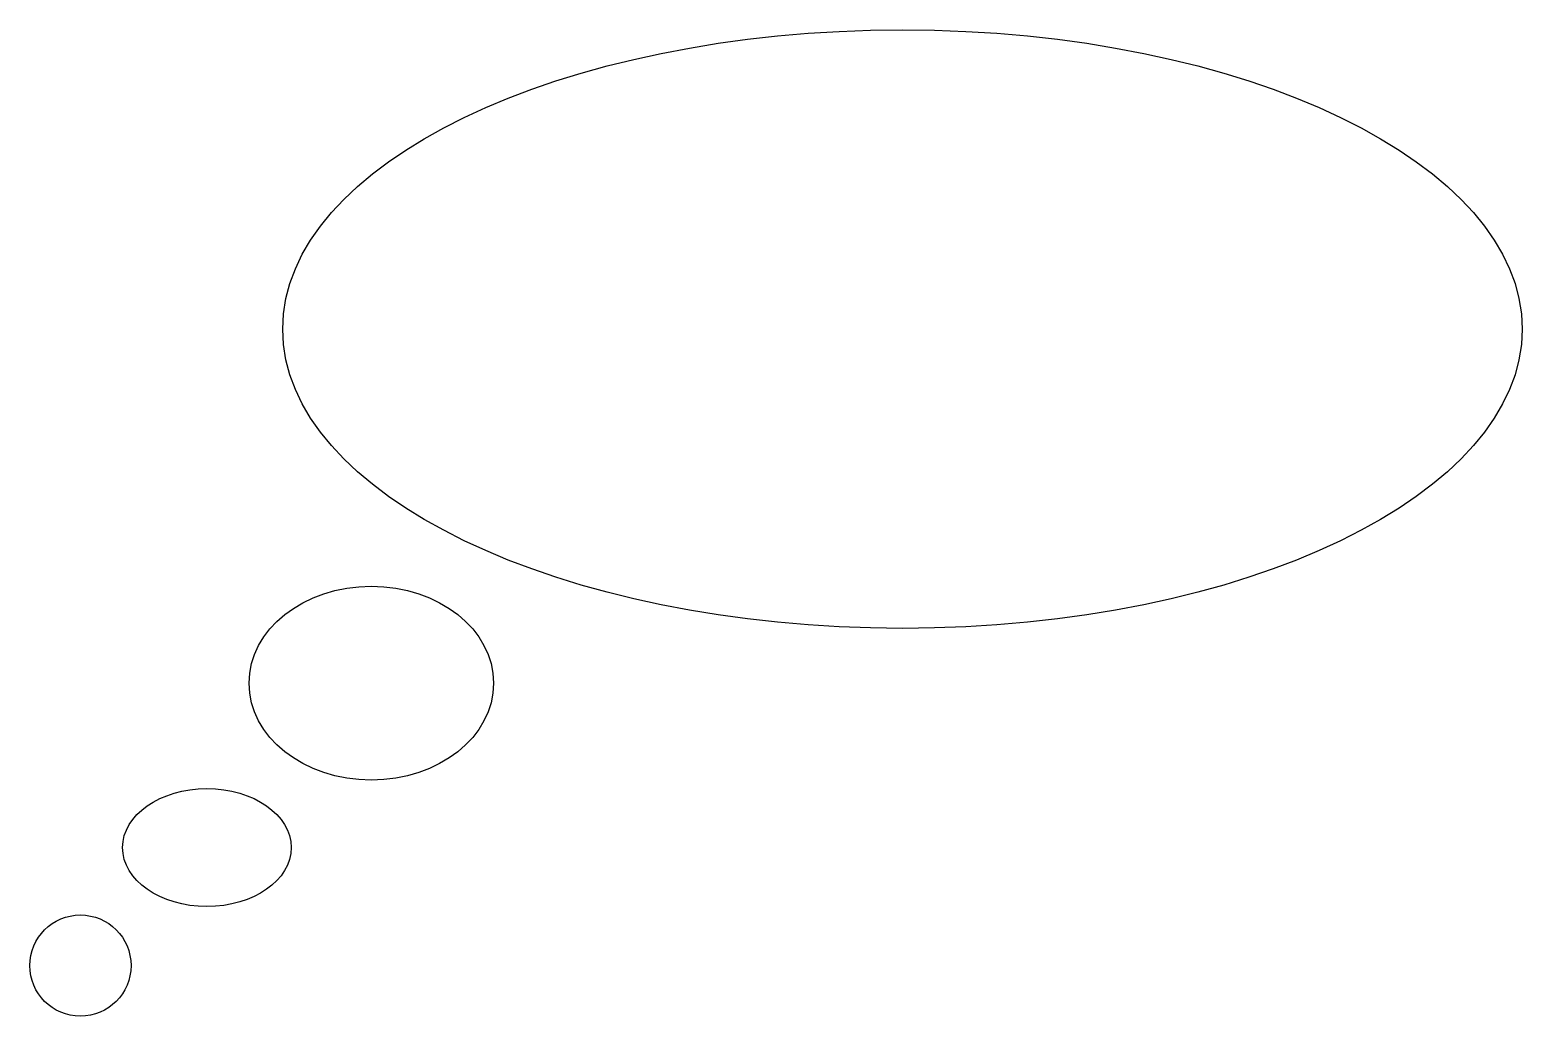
# Model space of a CAD drawing. Header units: centimetres. Extents: x -10.9 to 10.9, y -7.2 to 7.2.
import ezdxf

# ---------------------------------------------------------------- set-up
doc = ezdxf.new("R2010")
doc.units = ezdxf.units.CM
doc.header["$MEASUREMENT"] = 0
doc.layers.add('Camada 1', color=7, linetype='Continuous')

msp = doc.modelspace()

# ---------------------------------------------------------------- linework, layer by layer
at = {"layer": 'Camada 1'}
for centre, major_axis, ratio in [((1.84258, 2.82527), (9.02864, 0), 0.48299079), ((-5.89624, -2.33392), (1.78115, 0), 0.79309996), ((-8.29159, -4.72929), (1.22838, 0), 0.70000326), ((-10.13418, -6.44901), (0, 0.73702), 1)]:
    msp.add_ellipse(centre, major_axis=major_axis, ratio=ratio, dxfattribs=at)

doc.saveas('drawing.dxf')
